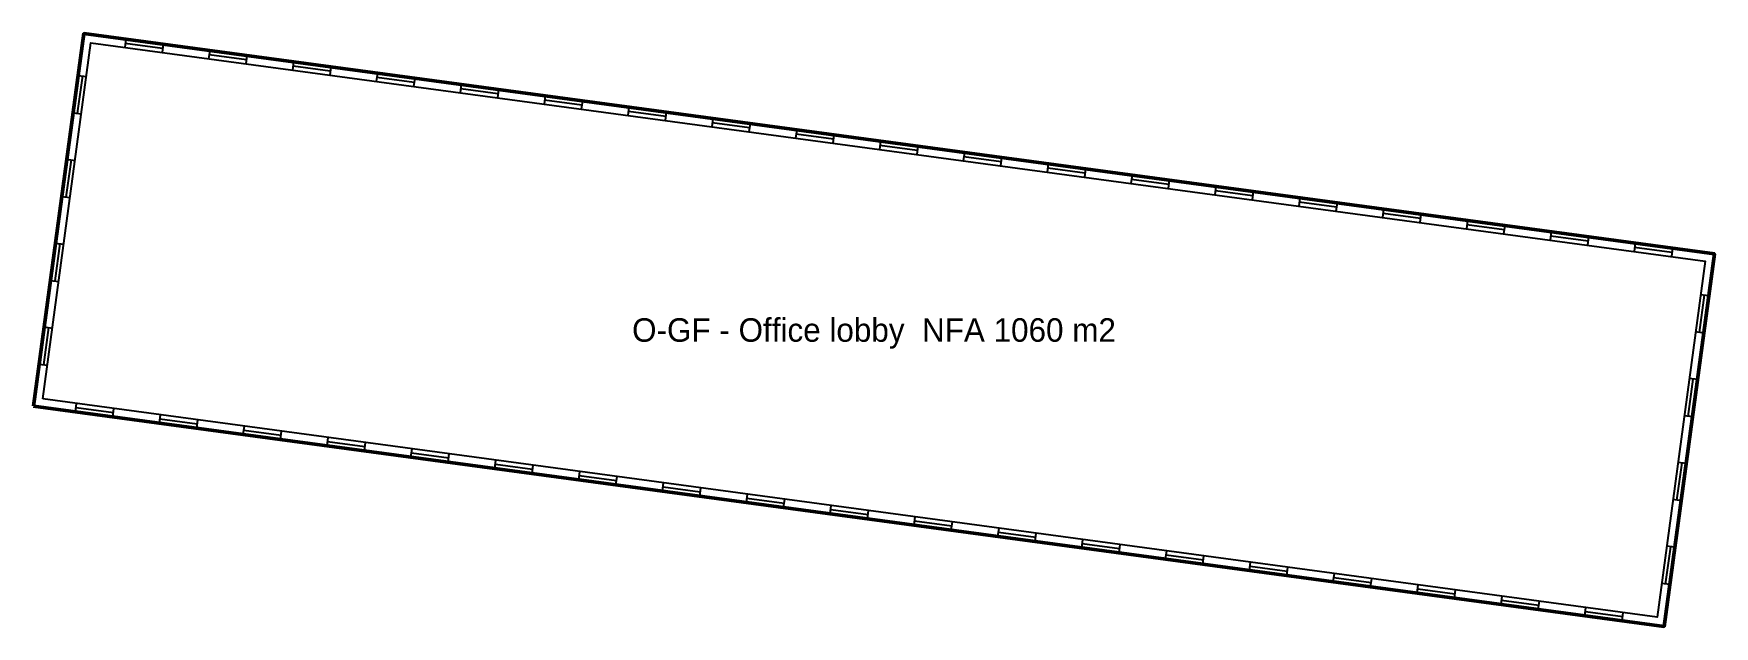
# Model space of a CAD drawing. Header units: metres. Extents: x -45.4 to 26.1, y 12.9 to 38.1.
import ezdxf
from ezdxf.enums import TextEntityAlignment as Align

# ---------------------------------------------------------------- set-up
doc = ezdxf.new("R2010")
doc.units = ezdxf.units.M
for name, color, linetype in [('TEXT', 250, 'Continuous'), ('WALL', 7, 'Continuous'), ('WINDOW', 5, 'Continuous')]:
    doc.layers.add(name, color=color, linetype=linetype)

msp = doc.modelspace()

# ---------------------------------------------------------------- linework, layer by layer
at = {"layer": 'WALL', "lineweight": 50}
msp.add_lwpolyline([(-45.42, 22.29), (23.95, 12.91), (26.09, 28.76), (-43.28, 38.14)], close=True, dxfattribs=at)
at = {"layer": 'WALL'}
msp.add_lwpolyline([(-45.026, 22.59), (-42.98, 37.746), (25.696, 28.46), (23.65, 13.304), (-45.026, 22.59)], close=True, dxfattribs=at)
at = {"layer": 'WINDOW'}
for p, q in [((-41.496, 37.899), (-41.542, 37.552)), ((-39.933, 37.511), (-41.519, 37.725)), ((-39.91, 37.684), (-39.957, 37.337)), ((-37.928, 37.416), (-37.975, 37.069)), ((-36.366, 37.029), (-37.952, 37.243)), ((-36.342, 37.202), (-36.389, 36.855)), ((-34.361, 36.934), (-34.407, 36.587)), ((-32.798, 36.546), (-34.384, 36.761)), ((-32.775, 36.72), (-32.822, 36.373)), ((-43.347, 36.336), (-43.561, 34.75)), ((-43.52, 36.359), (-43.174, 36.312)), ((-30.793, 36.452), (-30.84, 36.105)), ((-29.231, 36.064), (-30.816, 36.278)), ((-29.207, 36.237), (-29.254, 35.89)), ((-27.225, 35.969), (-27.272, 35.622)), ((-25.663, 35.581), (-27.249, 35.796)), ((-25.64, 35.755), (-25.687, 35.408)), ((-23.658, 35.487), (-23.705, 35.14)), ((-22.096, 35.099), (-23.681, 35.313)), ((-22.072, 35.272), (-22.119, 34.926)), ((-43.735, 34.774), (-43.388, 34.727)), ((-20.09, 35.004), (-20.137, 34.658)), ((-18.528, 34.617), (-20.114, 34.831)), ((-18.505, 34.79), (-18.552, 34.443)), ((-16.523, 34.522), (-16.57, 34.175)), ((-14.961, 34.134), (-16.546, 34.349)), ((-14.937, 34.308), (-14.984, 33.961)), ((-12.955, 34.04), (-13.002, 33.693)), ((-11.393, 33.652), (-12.979, 33.866)), ((-11.37, 33.825), (-11.417, 33.478)), ((-9.388, 33.557), (-9.435, 33.21)), ((-7.826, 33.169), (-9.411, 33.384)), ((-7.802, 33.343), (-7.849, 32.996)), ((-5.82, 33.075), (-5.867, 32.728)), ((-4.258, 32.687), (-5.844, 32.901)), ((-43.829, 32.768), (-44.043, 31.183)), ((-44.002, 32.792), (-43.655, 32.745)), ((-4.235, 32.86), (-4.282, 32.514)), ((-2.253, 32.592), (-2.3, 32.246)), ((-0.691, 32.205), (-2.276, 32.419)), ((-0.667, 32.378), (-0.714, 32.031)), ((1.315, 32.11), (1.268, 31.763)), ((2.877, 31.722), (1.291, 31.937)), ((2.9, 31.896), (2.853, 31.549)), ((4.882, 31.628), (4.835, 31.281)), ((-44.216, 31.206), (-43.869, 31.159)), ((6.444, 31.24), (4.859, 31.454)), ((6.468, 31.413), (6.421, 31.066)), ((8.45, 31.145), (8.403, 30.798)), ((10.012, 30.757), (8.426, 30.972)), ((10.035, 30.931), (9.989, 30.584)), ((12.017, 30.663), (11.971, 30.316)), ((13.58, 30.275), (11.994, 30.489)), ((13.603, 30.448), (13.556, 30.102)), ((15.585, 30.18), (15.538, 29.834)), ((17.147, 29.793), (15.562, 30.007)), ((17.171, 29.966), (17.124, 29.619)), ((19.152, 29.698), (19.106, 29.351)), ((20.715, 29.31), (19.129, 29.525)), ((20.738, 29.484), (20.691, 29.137)), ((-44.31, 29.201), (-44.524, 27.615)), ((-44.484, 29.224), (-44.137, 29.177)), ((22.72, 29.216), (22.673, 28.869)), ((24.282, 28.828), (22.697, 29.042)), ((24.306, 29.001), (24.259, 28.654)), ((-44.698, 27.638), (-44.351, 27.592)), ((25.462, 25.417), (25.676, 27.003)), ((25.85, 26.979), (25.503, 27.026)), ((-44.792, 25.633), (-45.006, 24.047)), ((-44.965, 25.656), (-44.619, 25.61)), ((25.635, 25.394), (25.289, 25.44)), ((-45.18, 24.071), (-44.833, 24.024)), ((24.98, 21.849), (25.194, 23.435)), ((25.368, 23.412), (25.021, 23.458)), ((-43.636, 22.049), (-43.589, 22.396)), ((-43.612, 22.222), (-42.027, 22.008)), ((-42.05, 21.834), (-42.003, 22.181)), ((-40.068, 21.566), (-40.021, 21.913)), ((-40.045, 21.74), (-38.459, 21.525)), ((-38.482, 21.352), (-38.436, 21.699)), ((25.154, 21.826), (24.807, 21.873)), ((-36.501, 21.084), (-36.454, 21.431)), ((-36.477, 21.257), (-34.892, 21.043)), ((-34.915, 20.87), (-34.868, 21.216)), ((-32.933, 20.602), (-32.886, 20.948)), ((-32.91, 20.775), (-31.324, 20.561)), ((-31.347, 20.387), (-31.301, 20.734)), ((-29.365, 20.119), (-29.319, 20.466)), ((-29.342, 20.293), (-27.756, 20.078)), ((-27.78, 19.905), (-27.733, 20.252)), ((-25.798, 19.637), (-25.751, 19.984)), ((-25.774, 19.81), (-24.189, 19.596)), ((-24.212, 19.422), (-24.165, 19.769)), ((-22.23, 19.154), (-22.183, 19.501)), ((-22.207, 19.328), (-20.621, 19.113)), ((24.499, 18.282), (24.713, 19.867)), ((24.886, 19.844), (24.539, 19.891)), ((-20.645, 18.94), (-20.598, 19.287)), ((-18.663, 18.672), (-18.616, 19.019)), ((-18.639, 18.845), (-17.054, 18.631)), ((-17.077, 18.458), (-17.03, 18.804)), ((-15.095, 18.19), (-15.048, 18.536)), ((-15.072, 18.363), (-13.486, 18.149)), ((-13.51, 17.975), (-13.463, 18.322)), ((-11.528, 17.707), (-11.481, 18.054)), ((-11.504, 17.881), (-9.919, 17.666)), ((24.672, 18.258), (24.325, 18.305)), ((-9.942, 17.493), (-9.895, 17.84)), ((-7.96, 17.225), (-7.913, 17.572)), ((-7.937, 17.398), (-6.351, 17.184)), ((-6.375, 17.01), (-6.328, 17.357)), ((-4.393, 16.742), (-4.346, 17.089)), ((-4.369, 16.916), (-2.784, 16.701)), ((-2.807, 16.528), (-2.76, 16.875)), ((-0.825, 16.26), (-0.778, 16.607)), ((-0.802, 16.433), (0.784, 16.219)), ((0.76, 16.046), (0.807, 16.392)), ((2.742, 15.778), (2.789, 16.124)), ((2.766, 15.951), (4.351, 15.737)), ((4.328, 15.563), (4.375, 15.91)), ((24.017, 14.714), (24.231, 16.3)), ((24.405, 16.276), (24.058, 16.323)), ((6.31, 15.295), (6.357, 15.642)), ((6.333, 15.469), (7.919, 15.254)), ((7.895, 15.081), (7.942, 15.428)), ((9.877, 14.813), (9.924, 15.16)), ((9.901, 14.986), (11.486, 14.772)), ((11.463, 14.598), (11.51, 14.945)), ((13.445, 14.33), (13.492, 14.677)), ((13.468, 14.504), (15.054, 14.289)), ((15.031, 14.116), (15.077, 14.463)), ((24.19, 14.691), (23.844, 14.738)), ((17.012, 13.848), (17.059, 14.195)), ((17.036, 14.021), (18.622, 13.807)), ((18.598, 13.634), (18.645, 13.981)), ((20.58, 13.366), (20.627, 13.713)), ((20.603, 13.539), (22.189, 13.325)), ((22.166, 13.151), (22.212, 13.498))]:
    msp.add_line(p, q, dxfattribs=at)

# ---------------------------------------------------------------- texts
at = {"layer": 'TEXT'}
msp.add_text('O-GF - Office lobby  NFA 1060 m2', height=1, dxfattribs=at).set_placement((-9.665, 25.525), align=Align.MIDDLE_CENTER)

doc.saveas('drawing.dxf')
